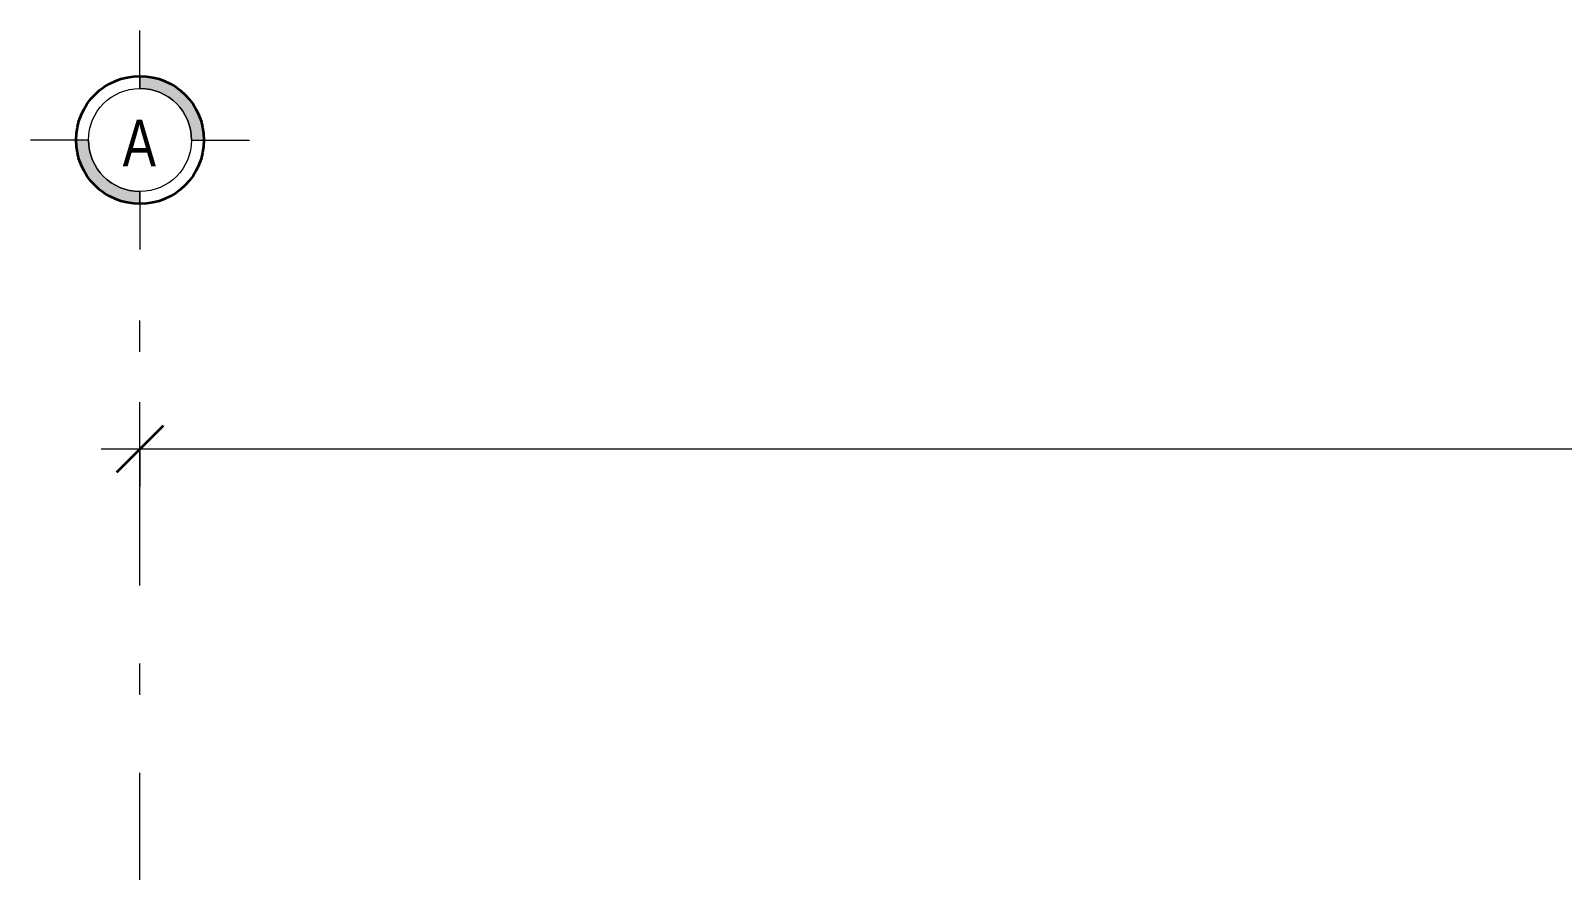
# Model space of a CAD drawing. Header units: metres. Extents: x -5.1 to 74.4, y -0.9 to 14.
# Drawn here: x -0.351 to 4.561, y 10.911 to 13.603 of the extents above; entities that cross this region are included whole.
import ezdxf

# ---------------------------------------------------------------- set-up
doc = ezdxf.new("R2010")
doc.units = ezdxf.units.M
doc.linetypes.add('Dash dot', pattern=[1.05, 0.5, -0.25, 0.05, -0.25])
for name, color, linetype, lineweight in [('A-BURBUJA EJES', 7, 'Continuous', 18), ('A-COTAS GENERALES', 7, 'Continuous', 18), ('A-COTAS GENERALES-50', 7, 'Continuous', 18), ('A-EJES', 7, 'Continuous', 18), ('A-SIMBOLOGIA', 7, 'Continuous', 18)]:
    doc.layers.add(name, color=color, linetype=linetype, lineweight=lineweight)
doc.styles.add('Nirmala UI Semilight', font='', dxfattribs={"height": 0.125})
doc.styles.add('Nirmala UI Semilight_1', font='', dxfattribs={"width": 0.8, "height": 0.15})
doc.styles.get('Nirmala UI Semilight').set_extended_font_data('Nirmala UI Semilight')
doc.styles.get('Nirmala UI Semilight_1').set_extended_font_data('Nirmala UI Semilight')
doc.dimstyles.new('COTAS_GENERALES_2_50_MM', dxfattribs={"dimscale": 0.3048, "dimtxt": 0.13092, "dimasz": 0.492126, "dimexe": 0.492126, "dimexo": 0.625, "dimgap": 0.164042, "dimtad": 3, "dimrnd": 0.01, "dimtxsty": 'Nirmala UI Semilight', "dimblk1": 'OBLIQUE', "dimblk2": 'OBLIQUE', "dimsah": 1, "dimcen": 2.5, "dimdle": 0.410105, "dimazin": 3, "dimtfac": 1, "dimtix": 1, "dimtmove": 0, "dimatfit": 3, "dimfxl": 0.393701, "dimfxlon": 1, "dimtvp": 1, "dimtfill": 1, "dimarcsym": 2})

# ---------------------------------------------------------------- blocks, each defined once
blk = doc.blocks.new('Rejilla - SimbologiaBurbujasEjes-R25-261702-CORTE TRANSVERSAL 1-1_')
at = {"layer": 'A-BURBUJA EJES', "lineweight": 9, "true_color": 0xf8f8f8}
h = blk.add_hatch(color=7, dxfattribs=at)
edge = h.paths.add_edge_path()
edge.add_line((0.205, 13.2527), (0.165, 13.2527))
edge.add_arc((0, 13.2527), 0.165, 360, 450)
edge.add_line((0, 13.4177), (0, 13.4577))
edge.add_arc((0, 13.2527), 0.205, 0, 90, ccw=False)
h = blk.add_hatch(color=7, dxfattribs=at)
edge = h.paths.add_edge_path()
edge.add_arc((0, 13.2527), 0.205, 180, 270, ccw=False)
edge.add_line((-0.205, 13.2527), (-0.165, 13.2527))
edge.add_arc((0, 13.2527), 0.165, 180, 270)
edge.add_line((0, 13.0877), (0, 13.0477))
at = {"layer": 'A-SIMBOLOGIA', "color": 253, "lineweight": 9, "true_color": 0xaaaaaa}
for p, q in [((0, 13.4177), (0, 13.6033)), ((-0.165, 13.2527), (-0.3507, 13.2527)), ((0.165, 13.2527), (0.3506, 13.2527)), ((0, 13.0877), (0, 12.9021))]:
    blk.add_line(p, q, dxfattribs=at)
at = {"layer": 'A-SIMBOLOGIA', "color": 253, "true_color": 0xaaaaaa}
for p, q in [((0, 13.4577), (0, 13.4177)), ((-0.165, 13.2527), (-0.205, 13.2527)), ((0.165, 13.2527), (0.205, 13.2527)), ((0, 13.0477), (0, 13.0877))]:
    blk.add_line(p, q, dxfattribs=at)
at = {"layer": 'A-SIMBOLOGIA', "color": 253, "lineweight": 35, "true_color": 0xaaaaaa}
blk.add_circle((0, 13.2527), 0.205, dxfattribs=at)
at = {"layer": 'A-SIMBOLOGIA', "color": 253, "true_color": 0xaaaaaa}
blk.add_circle((0, 13.2527), 0.165, dxfattribs=at)
for radius, start, end in [(0.205, 360, 90), (0.165, 360, 90), (0.205, 180, 270), (0.165, 180, 270)]:
    blk.add_arc((0, 13.2527), radius, start, end, dxfattribs=at)
blk = doc.blocks.new('DIMBLOCK1-CORTE TRANSVERSAL 1-1_')
at = {"layer": 'A-COTAS GENERALES-50', "transparency": 16777216}
for p, q in [((0, 12.262), (0, 12.412)), ((10.0769, 12.262), (10.0769, 12.412)), ((10.2019, 12.262), (-0.125, 12.262)), ((0, 12.262), (0, 12.142)), ((10.0769, 12.262), (10.0769, 12.142))]:
    blk.add_line(p, q, dxfattribs=at)
at = {"layer": 'A-COTAS GENERALES-50', "lineweight": 35, "transparency": 16777216}
for p, q in [((0, 12.262), (0.075, 12.337)), ((10.0769, 12.262), (10.1519, 12.337)), ((0, 12.262), (-0.075, 12.187)), ((10.0769, 12.262), (10.0019, 12.187))]:
    blk.add_line(p, q, dxfattribs=at)
at = {"layer": 'A-COTAS GENERALES-50', "color": 0, "transparency": 16777216, "insert": (4.8432, 12.4751), "char_height": 0.125, "width": 0.468457, "attachment_point": 1, "line_spacing_factor": 1.142579, "style": 'Nirmala UI Semilight', "bg_fill": 3, "box_fill_scale": 1.25, "bg_fill_color": 9, "bg_fill_true_color": 13158600, "bg_fill_transparency": 0}
blk.add_mtext('10.08', dxfattribs=at)
blk = doc.blocks.new('_Oblique')
at = {"color": 0, "linetype": 'ByBlock', "lineweight": -2}
blk.add_line((-0.5, -0.5), (0.5, 0.5), dxfattribs=at)

msp = doc.modelspace()

# ---------------------------------------------------------------- linework, layer by layer
at = {"layer": 'A-EJES', "color": 253, "linetype": 'Dash dot', "true_color": 0xaaaaaa}
msp.add_line((0, 6.324), (0, 12.9021), dxfattribs=at)

# ---------------------------------------------------------------- block references
at = {"layer": 'A-SIMBOLOGIA', "color": 253, "lineweight": 9, "true_color": 0xaaaaaa}
msp.add_blockref('Rejilla - SimbologiaBurbujasEjes-R25-261702-CORTE TRANSVERSAL 1-1_', (0, 0), dxfattribs=at)

# ---------------------------------------------------------------- texts
at = {"layer": 'A-BURBUJA EJES', "color": 253, "lineweight": 35, "true_color": 0xaaaaaa, "insert": (-0.0556, 13.3178), "char_height": 0.15, "width": 0.131477, "attachment_point": 1, "style": 'Nirmala UI Semilight_1'}
msp.add_mtext('A', dxfattribs=at)

# ---------------------------------------------------------------- next in the draw order: dimensions: what is measured, and where the dimension line sits
at = {"layer": 'A-COTAS GENERALES'}
dim = msp.add_linear_dim(base=(0, 12.262), p1=(10.0769, 12.142), p2=(0, 12.142), dimstyle='COTAS_GENERALES_2_50_MM', override={"dimfxl": 10.076904}, dxfattribs=at)
dim.commit()
dim.dimension.update_dxf_attribs({"geometry": 'DIMBLOCK1-CORTE TRANSVERSAL 1-1_', "text_midpoint": (5.0384, 12.3769)})

doc.saveas('drawing.dxf')
